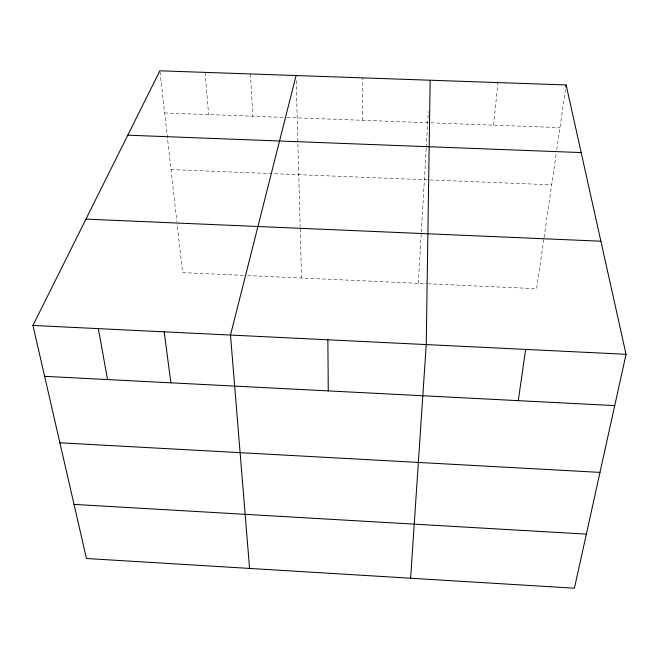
<?xml version="1.0" encoding="UTF-8"?>
<svg xmlns="http://www.w3.org/2000/svg" width="659" height="659" viewBox="0 0 659 659"><rect width="100%" height="100%" fill="white"/><g stroke="black" fill="none" stroke-linecap="round" stroke-linejoin="round"><path stroke-width="0.49" stroke-dasharray="3.29 2.47" d="M362.236 120.284L362.887 77.877M418.358 283.337L421.216 234.184M421.332 232.125L426.216 148.16M426.274 147.146L428.342 111.585M493.599 125.161L497.916 82.581M543.774 239.439L536.64 288.708L428.523 283.798M544.062 237.454L556.188 153.712M556.764 149.692L565.554 89.023M164.635 112.961L286.121 117.467M287.126 117.5L559.961 127.615M171.01 169.569L551.682 184.817M243.426 275.38L182.617 272.612L177.106 223.706M247.496 275.561L427.51 283.749M159.997 71.798L176.884 221.663M205.064 72.375L208.623 114.592M250.461 73.956L252.817 116.231M296.221 80.587L300.15 226.943M300.199 228.986L301.517 278.024"/><path stroke-width="0.99" d="M430.162 80.217L426.233 344.575L410.615 578.231M518.287 400.647L525.627 349.41M565.85 86.988L566.139 84.962L159.882 70.801L32.95 325.447L86.453 558.502L574.417 588.199L626.05 354.295L566.139 84.962M296.08 75.546L230.493 335.06L249.572 568.429M127.788 135.186L581.18 152.567M85.95 219.126L600.893 241.194M32.95 325.447L626.05 354.295M44.631 376.347L614.723 405.598M59.887 442.79L599.978 472.388M74.03 504.399L586.353 534.136M98.339 328.627L107.549 379.576M164.182 331.831L170.895 382.821M327.861 339.797L328.273 390.902"/></g></svg>
